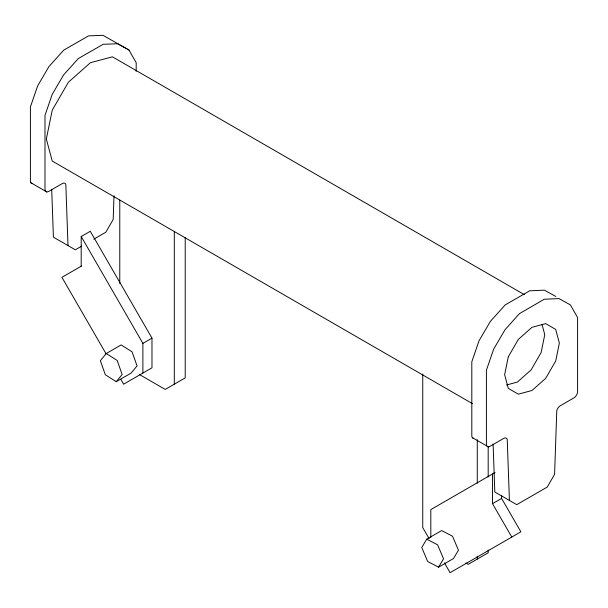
<?xml version="1.0" encoding="UTF-8"?>
<svg xmlns="http://www.w3.org/2000/svg" width="608" height="608" viewBox="0 0 608 608"><rect width="100%" height="100%" fill="white"/><g stroke="black" fill="none" stroke-linecap="round" stroke-linejoin="round"><path stroke-width="0.91" d="M81.198 266.205L81.198 236.52L90.288 231.276L151.977 338.124L151.977 367.81L123.614 384.188L120.764 379.255M142.888 373.054L142.888 343.376L81.198 236.52M430.814 537.434L430.814 509.603L495.018 472.538M511.784 537.062L492.51 503.667L492.51 473.989M444.456 562.909L450.095 572.683L520.874 531.818L501.592 498.423L501.592 495.642M114 195.799L113.187 219.488L105.845 232.21L93.799 239.164M426.748 539.174L421.762 547.489L427.667 561.488L438.558 567.165L453.462 558.562L458.455 550.24L452.542 536.241L441.651 530.564L426.748 539.174L437.638 544.844L443.544 558.843L438.558 567.165M106.256 353.522L100.35 360.704L105.336 374.779L116.234 381.68L131.138 373.076L137.043 365.902L132.058 351.819L121.167 344.918L106.256 353.522L117.154 360.43L122.14 374.505L116.234 381.68M81.761 246.111L75.339 249.82L53.405 237.158L51.703 189.301M81.449 266.061L61.925 277.332L106.058 353.772M142.888 343.376L151.977 338.124M492.51 503.667L501.592 498.423M506.464 385.001L517.408 382.067L531.088 369.938L541.105 352.587L544.768 334.674L542.078 324.642M136.192 71.273L136.192 62.738L128.987 50.038L117.595 43.746L103.162 44.293L78.341 58.535L63.589 74.928L52.197 94.377L44.992 115.391L44.992 189.354A5.16 2.979 -60 0 0 48.64 191.459L62.32 183.563A5.16 2.979 -60 0 1 65.831 184.589L67.997 245.579M555.803 296.461L544.411 290.168L529.659 290.814L505.157 304.958L490.405 321.351L479.013 340.799L471.808 361.813L471.808 435.776A5.16 2.979 -60 0 0 473.632 438.368M128.987 50.038L103.003 35.317L88.57 35.864L63.749 50.114L48.997 66.508L37.605 85.948L30.4 106.97L30.4 180.926A5.16 2.979 -60 0 0 32.224 183.525M524.423 294.69L112.412 56.818L90.387 62.723L68.362 82.255L52.235 110.177L46.337 139.019L52.235 161.044L472.477 403.666M30.886 182.75L46.816 191.946M472.294 437.6L488.224 446.789M139.369 374.49L165.216 389.416L185.212 377.872L185.212 237.591M465.766 562.94L468.19 564.338L488.186 552.794L488.186 549.951M429.111 538.627L422.75 527.607L422.75 374.057M509.405 500.422L507.239 439.432A5.16 2.979 -60 0 0 503.728 438.406L490.048 446.302A5.16 2.979 -60 0 1 486.4 444.197L486.4 370.234L493.605 349.22L504.997 329.772L519.43 313.652L544.251 299.235L559.003 298.589L570.395 304.889L577.6 317.581L577.6 391.544A5.16 2.979 -60 0 1 573.952 397.86L560.272 405.764A5.16 2.979 -60 0 0 556.761 410.841L554.595 474.331L547.253 487.054L516.747 504.663L494.813 492.001L493.111 444.144M488.186 446.637L488.186 476.968M477.28 439.66L477.28 483.261M477.28 556.244L477.28 559.086M174.306 231.564L174.306 384.165M119.776 200.085L119.776 283.495M508.303 356.782L504.64 374.695L508.303 388.375L518.32 394.159L532 390.488L545.68 378.358L555.697 361.015L559.36 343.102L555.697 329.422L545.68 323.638L532 327.302L518.32 339.439L508.303 356.782"/></g></svg>
